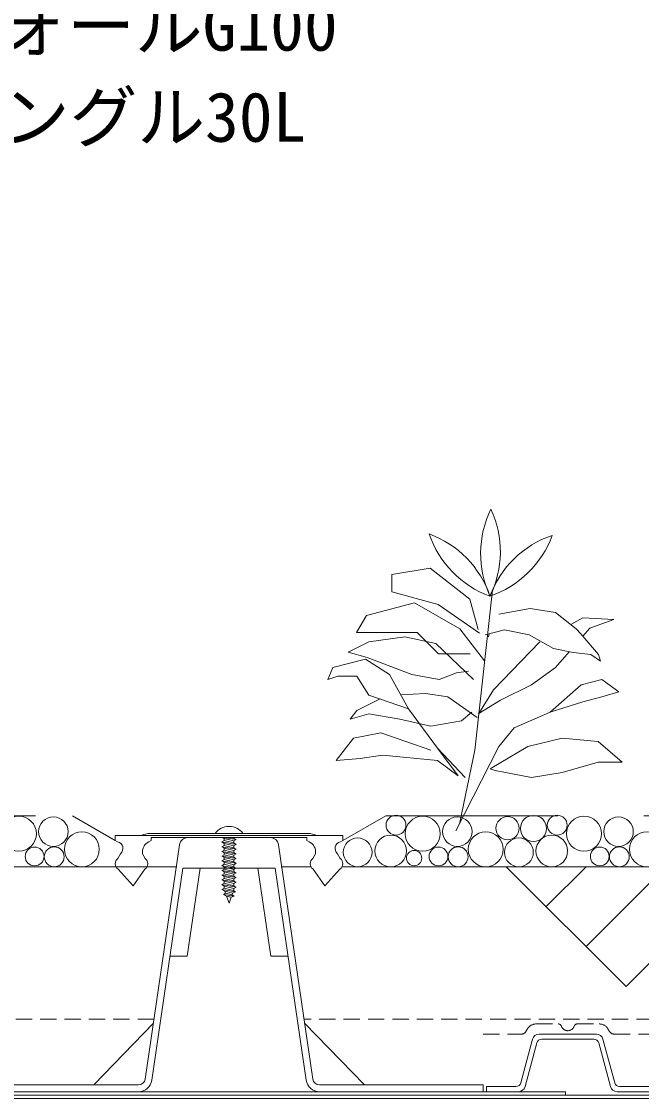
# Model space of a CAD drawing. Units: millimetres, scale not verified. Extents: x -1485 to 1485, y -1050 to 1050.
# Drawn here: x 71.2 to 254.2, y -218.8 to 99 of the extents above; entities that cross this region are included whole.
import ezdxf
from ezdxf.enums import TextEntityAlignment as Align

# ---------------------------------------------------------------- set-up
doc = ezdxf.new("R2010")
doc.units = ezdxf.units.MM
doc.header["$LTSCALE"] = 4
doc.linetypes.add('DASHED1', pattern=[1.8, 1.2, -0.6])
doc.linetypes.add('USER1', pattern=[19.05, 12.7, -6.35])
for name, color, linetype, lineweight in [('0-5_BOUSUI', 1, 'Continuous', 18), ('0-8_KANAMONO', 4, 'Continuous', 18), ('0-A_MOJI', 7, 'Continuous', 18), ('0-B_ecom', 7, 'Continuous', 18), ('0-C_GREEN', 3, 'Continuous', 18), ('0-D_FD-L', 8, 'Continuous', 18)]:
    doc.layers.add(name, color=color, linetype=linetype, lineweight=lineweight)
doc.styles.add('ＭＳ ゴシック', font='')
doc.styles.get('ＭＳ ゴシック').set_extended_font_data('MS Gothic')

msp = doc.modelspace()

# ---------------------------------------------------------------- linework, layer by layer
at = {"layer": '0-5_BOUSUI'}
msp.add_line((852.513, -217.801), (-118.163, -217.801), dxfattribs=at)
msp.add_lwpolyline([(852.513, -218.801), (-628.25, -218.801), (-671.889, -175.161), (-671.889, 94.199)], dxfattribs=at)
msp.add_lwpolyline([(-118.163, -216.801), (231.837, -216.801), (231.837, -217.801), (-118.163, -217.801)], close=True, dxfattribs=at)
at = {"layer": '0-8_KANAMONO'}
for p, q in [((109.124, -140.601), (155.793, -140.601)), ((130.958, -141.801), (134.558, -142.401)), ((133.858, -142.805), (131.058, -142.105)), ((133.858, -143.397), (131.058, -142.697)), ((133.858, -141.997), (133.075, -141.801)), ((133.858, -141.997), (133.858, -141.801)), ((130.358, -143.101), (134.558, -143.801)), ((130.358, -144.501), (134.558, -145.201)), ((130.358, -145.901), (134.558, -146.601)), ((133.858, -144.205), (131.058, -143.505)), ((133.858, -144.797), (131.058, -144.097)), ((133.858, -145.605), (131.058, -144.905)), ((133.858, -146.197), (131.058, -145.497)), ((99.619, -147.947), (100.409, -146.555)), ((106.939, -146.555), (107.728, -147.947)), ((130.358, -147.301), (134.558, -148.001)), ((130.358, -148.701), (134.558, -149.401)), ((133.858, -147.005), (131.058, -146.305)), ((133.858, -147.597), (131.058, -146.897)), ((133.858, -148.405), (131.058, -147.705)), ((133.858, -148.997), (131.058, -148.297)), ((133.858, -149.805), (131.058, -149.105)), ((157.188, -147.947), (157.977, -146.555)), ((164.507, -146.555), (165.297, -147.947)), ((130.358, -150.101), (134.558, -150.801)), ((130.358, -151.501), (134.558, -152.201)), ((133.858, -150.397), (131.058, -149.697)), ((133.858, -151.205), (131.058, -150.505)), ((133.858, -151.797), (131.058, -151.097)), ((133.858, -152.605), (131.058, -151.905)), ((133.858, -153.197), (131.058, -152.497)), ((130.358, -152.901), (134.558, -153.601)), ((130.358, -154.301), (134.558, -155.001)), ((130.358, -155.701), (134.558, -156.401)), ((133.858, -154.005), (131.058, -153.305)), ((133.858, -154.597), (131.058, -153.897)), ((133.858, -155.405), (131.058, -154.705)), ((133.858, -155.997), (131.058, -155.297)), ((130.358, -157.101), (134.399, -157.774)), ((130.358, -157.101), (134.399, -157.774)), ((130.797, -158.574), (133.936, -159.097)), ((130.797, -158.574), (133.936, -159.097)), ((133.858, -156.805), (131.058, -156.105)), ((133.795, -157.381), (131.058, -156.697)), ((133.521, -158.164), (131.191, -157.582)), ((133.344, -158.668), (131.402, -158.183)), ((133.084, -159.412), (131.712, -159.068))]:
    msp.add_line(p, q, dxfattribs=at)
for points in [[(99.559, -143.043), (98.851, -142.701), (98.851, -141.201), (166.065, -141.201), (166.065, -142.701), (165.357, -143.043)], [(109.496, -141.801), (109.496, -142.701), (108.788, -143.043)], [(156.128, -143.043), (155.42, -142.701), (155.42, -141.801), (109.496, -141.801)], [(130.531, -141.801), (131.058, -142.105), (131.058, -142.697), (130.358, -143.101), (131.058, -143.505), (131.058, -144.097), (130.358, -144.501), (131.058, -144.905), (131.058, -145.497), (130.358, -145.901), (131.058, -146.305), (131.058, -146.897), (130.358, -147.301), (131.058, -147.705), (131.058, -148.297), (130.358, -148.701), (131.058, -149.105), (131.058, -149.697), (130.358, -150.101), (131.058, -150.505), (131.058, -151.097), (130.358, -151.501), (131.058, -151.905), (131.058, -152.497), (130.358, -152.901), (131.058, -153.305), (131.058, -153.897), (130.358, -154.301), (131.058, -154.705), (131.058, -155.297), (130.358, -155.701), (131.058, -156.105), (131.058, -156.697), (130.358, -157.101), (131.191, -157.582), (131.402, -158.183), (130.797, -158.574), (131.712, -159.068), (132.458, -161.201), (133.084, -159.412)], [(133.084, -159.412), (133.936, -159.097), (133.344, -158.668), (133.521, -158.164), (134.399, -157.774), (133.795, -157.381), (133.858, -157.201), (133.858, -156.805), (134.558, -156.401), (133.858, -155.997), (133.858, -155.405), (134.558, -155.001), (133.858, -154.597), (133.858, -154.005), (134.558, -153.601), (133.858, -153.197), (133.858, -152.605), (134.558, -152.201), (133.858, -151.797), (133.858, -151.205), (134.558, -150.801), (133.858, -150.397), (133.858, -149.805), (134.558, -149.401), (133.858, -148.997), (133.858, -148.405), (134.558, -148.001), (133.858, -147.597), (133.858, -147.005), (134.558, -146.601), (133.858, -146.197), (133.858, -145.605), (134.558, -145.201), (133.858, -144.797), (133.858, -144.205), (134.558, -143.801), (133.858, -143.397), (133.858, -142.805), (134.558, -142.401), (133.858, -141.997)], [(107.65, -151.115), (104.174, -156.001), (99.698, -151.115)], [(165.218, -151.115), (160.742, -156.001), (157.266, -151.115)]]:
    msp.add_lwpolyline(points, dxfattribs=at)
for centre, radius, start, end in [((132.458, -143.601), 5.1, 36.03188, 143.96812), ((109.124, -146.109), 5.508, 90, 116.99147), ((155.793, -146.109), 5.508, 63.00853, 90), ((99.15, -145.001), 2, 309.01589, 78.18299), ((110.19, -146.024), 3.294, 115.18273, 189.26669), ((154.726, -146.024), 3.294, 350.73331, 64.81727), ((165.766, -145.001), 2, 101.81701, 230.98411), ((100.878, -149.501), 2, 129.0159, 233.82139), ((106.469, -149.501), 2, 306.17861, 50.9841), ((158.447, -149.501), 2, 129.0159, 233.82139), ((164.038, -149.501), 2, 306.17861, 50.9841)]:
    msp.add_arc(centre, radius, start, end, dxfattribs=at)
at = {"layer": '0-B_ecom', "color": 150}
for p, q in [((120.318, -141.801), (144.598, -141.801)), ((107.709, -213.091), (117.845, -143.938)), ((147.071, -143.938), (157.207, -213.091)), ((123.914, -150.801), (120.103, -176.801)), ((141.002, -150.801), (144.813, -176.801)), ((115.049, -176.801), (120.103, -176.801)), ((144.813, -176.801), (149.867, -176.801)), ((110.135, -196.538), (92.507, -214.801)), ((154.781, -196.538), (172.41, -214.801))]:
    msp.add_line(p, q, dxfattribs=at)
at = {"layer": '0-B_ecom'}
for p, q in [((214.295, -150.401), (249.65, -185.756)), ((237.865, -150.401), (226.08, -162.186)), ((261.435, -150.401), (237.865, -173.971)), ((285.005, -150.401), (249.65, -185.756))]:
    msp.add_line(p, q, dxfattribs=at)
at = {"layer": '0-B_ecom', "color": 1}
msp.add_line((852.513, -217.801), (-118.163, -217.801), dxfattribs=at)
at = {"layer": '0-B_ecom', "color": 150}
for points in [[(155.229, -213.381), (146.056, -150.801), (118.86, -150.801), (109.688, -213.381)], [(105.73, -216.801), (57.458, -216.801), (57.458, -214.801), (105.73, -214.801)], [(159.186, -214.801), (207.458, -214.801), (207.458, -216.801), (159.186, -216.801)]]:
    msp.add_lwpolyline(points, dxfattribs=at)
at = {"layer": '0-B_ecom'}
for centre, radius in [((70.417, -140.675), 5.17), ((80.615, -140.058), 4.364), ((181.758, -138.137), 2.929), ((189.653, -140.675), 5.17), ((199.851, -140.058), 4.364), ((214.689, -139.036), 3.421), ((222.328, -139.112), 3.851), ((229.354, -138.137), 2.929), ((237.248, -140.675), 5.17), ((247.446, -140.058), 4.364), ((89.019, -145.243), 5.158), ((170.433, -146.147), 4.253), ((180.155, -145.73), 4.671), ((208.255, -145.243), 5.158), ((218.029, -146.147), 4.253), ((227.75, -145.73), 4.671), ((255.851, -145.243), 5.158), ((75.072, -147.368), 2.774), ((80.861, -147.472), 2.929), ((187.099, -147.855), 2.261), ((194.307, -147.368), 2.774), ((200.096, -147.472), 2.929), ((241.903, -147.368), 2.774), ((247.692, -147.472), 2.929)]:
    msp.add_circle(centre, radius, dxfattribs=at)
at = {"layer": '0-B_ecom', "color": 150}
for centre, radius, start, end in [((120.318, -144.301), 2.5, 90, 171.66123), ((144.598, -144.301), 2.5, 8.33877, 90), ((105.73, -212.801), 2, 270, 351.66123), ((105.73, -212.801), 4, 270, 351.66123), ((159.186, -212.801), 4, 188.33877, 270), ((159.186, -212.801), 2, 188.33877, 270)]:
    msp.add_arc(centre, radius, start, end, dxfattribs=at)
at = {"layer": '0-C_GREEN'}
for p, q in [((210.23, -68.765), (204.985, -115.969)), ((212.073, -75.904), (221.324, -74.17)), ((221.324, -74.17), (228.84, -75.326)), ((228.84, -75.326), (234.911, -80.24)), ((233.327, -78.958), (236.907, -76.954)), ((236.907, -76.954), (246.027, -77.46)), ((246.027, -77.46), (238.934, -79.994)), ((184.389, -82.527), (173.748, -84.047)), ((208.026, -81.975), (213.807, -80.53)), ((209.303, -81.656), (209.039, -82.527)), ((213.807, -80.53), (221.035, -81.975)), ((221.035, -81.975), (228.262, -86.022)), ((234.911, -80.24), (236.356, -81.686)), ((236.356, -81.686), (241.56, -87.757)), ((238.934, -79.994), (236.905, -82.326)), ((173.748, -84.047), (167.668, -87.087)), ((210.559, -98.235), (224.24, -84.047)), ((167.668, -87.087), (173.242, -88.607)), ((173.242, -88.607), (186.416, -93.674)), ((228.262, -86.022), (234.044, -87.179)), ((232.887, -86.947), (228.8, -91.648)), ((234.044, -87.179), (239.247, -87.757)), ((239.247, -87.757), (242.138, -89.78)), ((241.56, -87.757), (242.138, -89.78)), ((163.108, -91.648), (161.588, -95.194)), ((172.735, -89.114), (163.108, -91.648)), ((179.829, -93.674), (172.735, -89.114)), ((228.8, -91.648), (221.706, -96.715)), ((161.588, -95.194), (164.628, -94.181)), ((164.628, -94.181), (170.202, -94.181)), ((170.202, -94.181), (173.748, -99.755)), ((186.416, -93.674), (194.523, -95.194)), ((194.523, -95.194), (199.59, -93.168)), ((199.59, -93.168), (203.137, -92.661)), ((236.4, -96.715), (242.481, -95.194)), ((210.559, -98.235), (206.18, -105.217)), ((221.706, -96.715), (212.586, -101.275)), ((227.28, -104.822), (236.4, -96.715)), ((177.035, -100.898), (170.202, -104.315)), ((205.67, -106.342), (197.056, -100.261)), ((212.586, -101.275), (205.999, -105.328)), ((242.481, -100.261), (236.907, -101.781)), ((170.202, -104.315), (168.175, -106.848)), ((185.402, -103.808), (194.016, -115.462)), ((201.11, -107.355), (204.15, -104.822)), ((216.639, -109.382), (227.28, -104.822)), ((236.907, -101.781), (227.28, -104.822)), ((168.175, -106.848), (173.748, -105.328)), ((173.748, -105.328), (182.869, -106.848)), ((182.869, -106.848), (191.989, -108.875)), ((191.989, -108.875), (201.11, -107.355)), ((177.295, -110.902), (169.188, -112.422)), ((191.989, -115.969), (177.295, -110.902)), ((212.079, -114.955), (216.639, -109.382)), ((169.188, -112.422), (164.121, -119.009)), ((220.693, -114.955), (230.827, -112.422)), ((230.827, -112.422), (241.467, -113.435)), ((241.467, -113.435), (248.561, -119.516)), ((171.215, -118.502), (177.802, -117.489)), ((177.802, -117.489), (194.016, -119.009)), ((194.016, -115.462), (200.096, -123.569)), ((194.016, -115.462), (202.123, -124.076)), ((199.412, -139.783), (212.079, -114.955)), ((204.985, -115.969), (200.629, -137.398)), ((209.546, -121.542), (220.693, -114.955)), ((164.121, -119.009), (171.215, -118.502)), ((194.016, -119.009), (200.096, -123.569)), ((241.467, -119.516), (230.827, -122.556)), ((248.561, -119.516), (241.467, -119.516)), ((211.066, -122.049), (209.546, -121.542)), ((221.706, -124.076), (211.066, -122.049)), ((230.827, -122.556), (221.706, -124.076))]:
    msp.add_line(p, q, dxfattribs=at)
for points in [[(205.995, -80.408), (203.58, -71.395), (191.792, -62.275), (180.493, -64.141), (180.493, -69.321), (194.232, -73.003), (206.41, -81.444)], [(203.611, -87.558), (194.281, -87.558), (188.01, -81.287), (170.126, -81.287), (173.013, -76.287), (187.243, -72.474), (200.619, -80.197), (207.861, -89.63)], [(204.657, -95.194), (193.509, -84.554), (184.389, -82.527)], [(173.748, -99.755), (185.402, -103.808), (179.829, -93.674)], [(242.481, -95.194), (247.548, -98.741), (242.481, -100.261)], [(197.056, -100.261), (190.469, -99.248), (183.132, -99.68)]]:
    msp.add_lwpolyline(points, dxfattribs=at)
for centre, start, end in [((236.402, -58.029), 153.71754, 204.97119), ((182.888, -57.416), 333.71754, 24.97119), ((181.389, -80.081), 18.71754, 69.97119), ((219.662, -42.674), 198.71754, 249.97119), ((199.974, -42.449), 288.71754, 339.97119), ((237.381, -80.722), 108.71754, 159.97119)]:
    msp.add_arc(centre, 29.678, start, end, dxfattribs=at)
at = {"layer": '0-D_FD-L', "color": 4, "linetype": 'USER1'}
for p, q in [((-51.662, -135.401), (86.207, -135.401)), ((98.851, -142.701), (86.207, -135.401)), ((166.065, -142.701), (178.709, -135.401)), ((178.709, -135.401), (586.207, -135.401))]:
    msp.add_line(p, q, dxfattribs=at)
at = {"layer": '0-D_FD-L', "color": 4}
for p, q in [((-78.163, -150.401), (117.02, -150.401)), ((147.896, -150.401), (156.661, -150.401)), ((165.824, -150.401), (599.092, -150.401))]:
    msp.add_line(p, q, dxfattribs=at)
at = {"layer": '0-D_FD-L', "linetype": 'DASHED1'}
for p, q in [((110.302, -195.401), (-78.163, -195.401)), ((610.302, -195.401), (154.615, -195.401)), ((223.157, -196.801), (229.63, -196.801)), ((235.286, -196.801), (241.759, -196.801)), ((207.458, -199.801), (218.809, -199.801)), ((220.095, -199.073), (220.584, -198.257)), ((244.332, -198.257), (244.821, -199.073)), ((246.107, -199.801), (268.809, -199.801))]:
    msp.add_line(p, q, dxfattribs=at)
at = {"layer": '0-D_FD-L'}
for p, q in [((223.993, -199.801), (240.923, -199.801)), ((218.603, -214.189), (222.061, -201.283)), ((223.311, -202.413), (219.853, -215.318)), ((240.156, -201.301), (224.76, -201.301)), ((245.063, -215.318), (241.605, -202.413)), ((242.855, -201.283), (246.313, -214.189)), ((247.762, -215.301), (267.154, -215.301)), ((267.921, -216.801), (246.995, -216.801))]:
    msp.add_line(p, q, dxfattribs=at)
msp.add_lwpolyline([(217.921, -216.801), (208.458, -216.801), (208.458, -215.301), (217.154, -215.301)], dxfattribs=at)
at = {"layer": '0-D_FD-L', "linetype": 'DASHED1'}
for centre, radius, start, end in [((223.157, -199.801), 3, 90, 149.03624), ((229.63, -197.801), 1, 19.47122, 90), ((235.286, -197.801), 1, 90, 160.52878), ((241.759, -199.801), 3, 30.96376, 90), ((218.809, -198.301), 1.5, 270, 329.03624), ((232.458, -196.801), 2, 199.47122, 340.52878), ((246.107, -198.301), 1.5, 210.96376, 270)]:
    msp.add_arc(centre, radius, start, end, dxfattribs=at)
at = {"layer": '0-D_FD-L'}
for centre, radius, start, end in [((223.993, -201.801), 2, 90, 165), ((240.923, -201.801), 2, 15, 90), ((224.76, -202.801), 1.5, 90, 165), ((240.156, -202.801), 1.5, 15, 90), ((217.154, -213.801), 1.5, 270, 345), ((217.921, -214.801), 2, 270, 345), ((246.995, -214.801), 2, 195, 270), ((247.762, -213.801), 1.5, 195, 270)]:
    msp.add_arc(centre, radius, start, end, dxfattribs=at)

# ---------------------------------------------------------------- texts
at = {"layer": '0-A_MOJI', "style": 'ＭＳ ゴシック'}
for s, p in [('FDウォールG100', (24.721, 86.039)), ('FDアングル30L', (25.448, 59.151))]:
    msp.add_text(s, height=14.66, dxfattribs=at).set_placement(p, align=Align.BOTTOM_LEFT)

doc.saveas('drawing.dxf')
